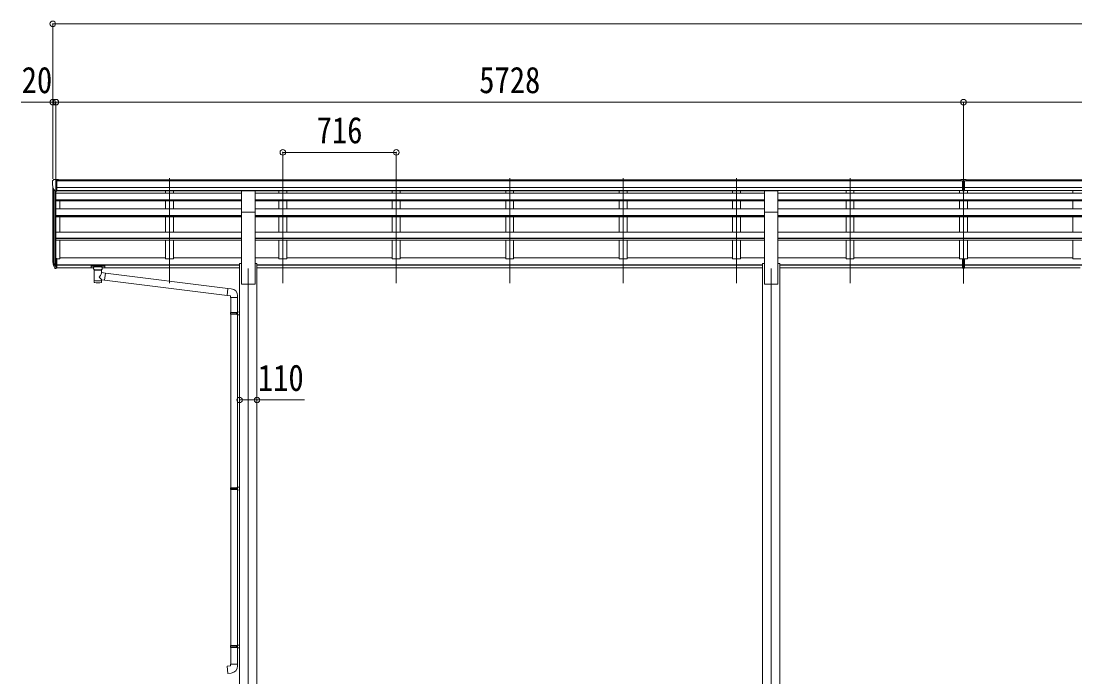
# Model space of a CAD drawing. Units: millimetres at full size. Extents: x -9783 to 9892, y -6828 to 6752.
# Drawn here: x -3562 to 3089, y -3851 to 287 of the extents above; entities that cross this region are included whole.
import ezdxf
from ezdxf.enums import TextEntityAlignment as Align

# ---------------------------------------------------------------- set-up
doc = ezdxf.new("R2010")
doc.units = ezdxf.units.MM
doc.header["$LTSCALE"] = 35
doc.header["$PDMODE"] = 32
doc.header["$PDSIZE"] = 35
for name, color, linetype, lineweight in [('0-1_本体', 4, 'Continuous', 9), ('0-2_部品', 7, 'Continuous', 9), ('0-8_PARTS2', 2, 'Continuous', 9), ('0-A_寸法', 6, 'Continuous', 9)]:
    doc.layers.add(name, color=color, linetype=linetype, lineweight=lineweight)
doc.styles.add('ＭＳ ゴシック', font='')
doc.styles.get('ＭＳ ゴシック').set_extended_font_data('MS Gothic')

msp = doc.modelspace()

# ---------------------------------------------------------------- linework, layer by layer
at = {"layer": '0-1_本体'}
for p, q in [((-3335.88, -715.17), (2369.12, -715.17)), ((-3335.88, -720.52), (2379.12, -720.52)), ((8107.12, -720.52), (2392.12, -720.52)), ((8107.12, -715.17), (2402.12, -715.17)), ((-3362.38, -1214.32), (-3362.38, -751.92)), ((-3358.09, -770.72), (-3358.09, -1238.58)), ((-3348.38, -786.07), (-3348.38, -1256.58)), ((-3342.38, -785.55), (-3342.38, -1212.15)), ((-3335.88, -764.04), (2379.12, -764.04)), ((-3335.88, -781.71), (2379.12, -781.71)), ((-2170.88, -784.08), (-3335.88, -784.08)), ((-2651.38, -784.08), (-2651.38, -800.35)), ((-2601.38, -784.08), (-2601.38, -800.36)), ((-2085.88, -784.2), (1129.12, -784.2)), ((-1935.38, -784.08), (-1935.38, -800.35)), ((-1885.38, -784.08), (-1885.38, -800.36)), ((-1219.38, -784.08), (-1219.38, -800.35)), ((-1169.38, -784.08), (-1169.38, -800.36)), ((-503.38, -784.08), (-503.38, -800.35)), ((-453.38, -784.08), (-453.38, -800.36)), ((212.62, -784.08), (212.62, -800.35)), ((262.62, -784.08), (262.62, -800.36)), ((928.62, -784.2), (928.62, -799.94)), ((978.62, -784.2), (978.62, -799.94)), ((1644.62, -781.71), (1644.62, -800.35)), ((1694.62, -781.71), (1694.62, -800.36)), ((2360.62, -784.17), (2360.62, -799.94)), ((8107.12, -764.04), (2392.12, -764.04)), ((8107.12, -781.71), (2392.12, -781.71)), ((2410.62, -784.17), (2410.62, -799.94)), ((3076.62, -781.71), (3076.62, -800.36)), ((-2170.88, -799.94), (-3342.38, -799.94)), ((-3342.38, -841.64), (-2170.88, -841.64)), ((-3342.38, -843.33), (-2170.88, -843.33)), ((-3342.38, -847.74), (-2170.88, -847.74)), ((-3317.38, -898.71), (-3317.38, -847.74)), ((-2651.38, -847.74), (-2651.38, -853.51)), ((-2651.38, -847.74), (-2651.38, -898.71)), ((-2601.38, -847.74), (-2601.38, -853.51)), ((-2601.38, -847.74), (-2601.38, -898.71)), ((1129.12, -799.94), (-2085.88, -799.94)), ((-2085.88, -841.64), (1129.12, -841.64)), ((-2085.88, -843.33), (1129.12, -843.33)), ((-2085.88, -847.74), (1129.12, -847.74)), ((-1935.38, -847.74), (-1935.38, -853.51)), ((-1935.38, -847.74), (-1935.38, -898.71)), ((-1885.38, -847.74), (-1885.38, -898.73)), ((-1885.38, -848.15), (-1885.38, -853.92)), ((-1219.38, -847.74), (-1219.38, -898.73)), ((-1219.38, -848.15), (-1219.38, -853.92)), ((-1169.38, -847.74), (-1169.38, -898.73)), ((-1169.38, -848.15), (-1169.38, -853.92)), ((-503.38, -847.74), (-503.38, -898.73)), ((-503.38, -848.15), (-503.38, -853.92)), ((-453.38, -847.74), (-453.38, -898.73)), ((-453.38, -848.15), (-453.38, -853.92)), ((212.62, -847.74), (212.62, -898.73)), ((212.62, -848.15), (212.62, -853.92)), ((262.62, -847.74), (262.62, -898.73)), ((262.62, -848.15), (262.62, -853.92)), ((928.62, -847.74), (928.62, -898.73)), ((928.62, -848.15), (928.62, -853.92)), ((978.62, -847.74), (978.62, -898.73)), ((978.62, -848.15), (978.62, -853.92)), ((2385.62, -799.94), (1214.12, -799.94)), ((1214.12, -841.64), (2385.62, -841.64)), ((1214.12, -843.33), (2385.62, -843.33)), ((1214.12, -847.74), (2385.62, -847.74)), ((1644.62, -847.75), (1644.62, -853.52)), ((1644.62, -847.75), (1644.62, -898.73)), ((1694.62, -847.75), (1694.62, -853.52)), ((1694.62, -847.75), (1694.62, -898.73)), ((2360.62, -847.74), (2360.62, -898.71)), ((2385.62, -847.74), (2385.62, -799.94)), ((2385.62, -799.94), (3557.12, -799.94)), ((3557.12, -841.64), (2385.62, -841.64)), ((3557.12, -843.33), (2385.62, -843.33)), ((3557.12, -847.74), (2385.62, -847.74)), ((2410.62, -847.74), (2410.62, -898.71)), ((3076.62, -847.75), (3076.62, -853.52)), ((3076.62, -847.75), (3076.62, -898.73)), ((-3342.38, -898.73), (-2170.88, -898.73)), ((-2170.88, -1373.58), (-2170.88, -917.95)), ((-2085.88, -898.73), (1129.12, -898.73)), ((-2085.88, -1373.58), (-2085.88, -917.95)), ((1129.12, -1373.58), (1129.12, -917.95)), ((1214.12, -898.73), (2385.62, -898.73)), ((1214.12, -1373.58), (1214.12, -917.95)), ((2385.62, -947.78), (2385.62, -898.73)), ((3557.12, -898.73), (2385.62, -898.73)), ((-3342.38, -939.38), (-2170.88, -939.38)), ((-3342.38, -941.06), (-2170.88, -941.06)), ((-3342.38, -947.78), (-2170.88, -947.78)), ((-3317.38, -1044.46), (-3317.38, -947.77)), ((-2651.38, -947.77), (-2651.38, -1044.46)), ((-2601.38, -947.77), (-2601.38, -1044.46)), ((-2085.88, -939.38), (1129.12, -939.38)), ((-2085.88, -941.06), (1129.12, -941.06)), ((-2085.88, -947.78), (1129.12, -947.78)), ((-1935.38, -947.77), (-1935.38, -1044.46)), ((-1885.38, -947.77), (-1885.38, -1044.46)), ((-1219.38, -948.18), (-1219.38, -1044.46)), ((-1169.38, -948.18), (-1169.38, -1044.46)), ((-503.38, -948.18), (-503.38, -1044.46)), ((-453.38, -948.18), (-453.38, -1044.46)), ((212.62, -948.18), (212.62, -1044.46)), ((262.62, -948.18), (262.62, -1044.46)), ((928.62, -948.18), (928.62, -1044.46)), ((978.62, -948.18), (978.62, -1044.46)), ((1214.12, -939.38), (2385.62, -939.38)), ((1214.12, -941.06), (2385.62, -941.06)), ((1214.12, -947.78), (2385.62, -947.78)), ((1644.62, -947.78), (1644.62, -1044.46)), ((1694.62, -947.78), (1694.62, -1044.46)), ((2360.62, -947.77), (2360.62, -1044.46)), ((3557.12, -939.38), (2385.62, -939.38)), ((3557.12, -941.06), (2385.62, -941.06)), ((3557.12, -947.78), (2385.62, -947.78)), ((2410.62, -947.77), (2410.62, -1044.46)), ((3076.62, -947.78), (3076.62, -1044.46)), ((-3342.38, -1044.46), (-2170.88, -1044.46)), ((-2085.88, -1044.46), (1129.12, -1044.46)), ((1214.12, -1044.46), (2385.62, -1044.46)), ((2385.62, -1094.65), (2385.62, -1044.46)), ((3557.12, -1044.46), (2385.62, -1044.46)), ((-2170.88, -1083.92), (-3342.38, -1083.92)), ((-2170.88, -1085.6), (-3342.38, -1085.6)), ((-2170.88, -1094.65), (-3342.38, -1094.65)), ((-3317.38, -1212.98), (-3317.38, -1095.06)), ((-2651.38, -1094.65), (-2651.38, -1212.98)), ((1129.12, -1083.92), (-2085.88, -1083.92)), ((1129.12, -1085.6), (-2085.88, -1085.6)), ((1129.12, -1094.65), (-2085.88, -1094.65)), ((-1935.38, -1094.65), (-1935.38, -1212.98)), ((-1219.38, -1094.65), (-1219.38, -1212.98)), ((-503.38, -1094.65), (-503.38, -1212.98)), ((212.62, -1094.65), (212.62, -1212.98)), ((928.62, -1094.65), (928.62, -1212.98)), ((2385.62, -1083.92), (1214.12, -1083.92)), ((2385.62, -1085.6), (1214.12, -1085.6)), ((2385.62, -1094.65), (1214.12, -1094.65)), ((1644.62, -1094.65), (1644.62, -1212.98)), ((2360.62, -1094.65), (2360.62, -1212.56)), ((2385.62, -1083.92), (3557.12, -1083.92)), ((2385.62, -1085.6), (3557.12, -1085.6)), ((2385.62, -1094.65), (3557.12, -1094.65)), ((2410.62, -1094.65), (2410.62, -1212.56)), ((-3335.88, -1212.98), (-3317.38, -1212.98)), ((-3335.88, -1252.07), (-2183.38, -1252.07)), ((-3335.88, -1253.45), (-2183.38, -1253.45)), ((-3317.38, -1207.76), (-2651.38, -1207.76)), ((-2601.38, -1207.76), (-2170.88, -1207.76)), ((-2183.38, -1243.58), (-2170.88, -1243.58)), ((-2183.38, -1243.58), (-2183.38, -4423.58)), ((-2085.88, -1207.76), (-1935.38, -1207.76)), ((-2085.88, -1243.58), (-2073.38, -1243.58)), ((-2073.38, -1243.58), (-2073.38, -4423.58)), ((-2073.38, -1252.07), (1116.62, -1252.07)), ((-2073.38, -1253.45), (1116.62, -1253.45)), ((-1885.38, -1207.76), (-1219.38, -1207.76)), ((-1169.38, -1207.76), (-503.38, -1207.76)), ((-453.38, -1207.76), (212.62, -1207.76)), ((262.62, -1207.76), (928.62, -1207.76)), ((978.62, -1207.76), (1129.12, -1207.76)), ((1116.62, -1243.58), (1129.12, -1243.58)), ((1116.62, -1243.58), (1116.62, -4423.58)), ((1214.12, -1207.76), (1644.62, -1207.76)), ((1214.12, -1243.58), (1226.62, -1243.58)), ((1226.62, -1243.58), (1226.62, -4423.58)), ((1226.62, -1252.07), (2379.12, -1252.07)), ((1226.62, -1253.45), (2379.12, -1253.45)), ((1694.62, -1207.76), (2360.62, -1207.76)), ((2360.62, -1212.56), (2410.62, -1212.56)), ((3544.62, -1252.07), (2392.12, -1252.07)), ((3544.62, -1253.45), (2392.12, -1253.45)), ((3076.62, -1207.76), (2410.62, -1207.76)), ((-3335.88, -1270.63), (-3104.38, -1270.63)), ((-3050.38, -1270.63), (-2183.38, -1270.63)), ((-2073.38, -1270.63), (1116.62, -1270.63)), ((1226.62, -1270.63), (2379.12, -1270.63)), ((3121.62, -1270.63), (2392.12, -1270.63)), ((-2170.88, -1373.58), (-2085.88, -1373.58)), ((1129.12, -1373.58), (1214.12, -1373.58))]:
    msp.add_line(p, q, dxfattribs=at)
for points in [[(-2601.38, -1094.65), (-2601.38, -1212.98), (-2651.38, -1212.98)], [(-1885.38, -1094.65), (-1885.38, -1212.98), (-1935.38, -1212.98)], [(-1169.38, -1094.65), (-1169.38, -1212.98), (-1219.38, -1212.98)], [(-453.38, -1094.65), (-453.38, -1212.98), (-503.38, -1212.98)], [(262.62, -1094.65), (262.62, -1212.98), (212.62, -1212.98)], [(978.62, -1094.65), (978.62, -1212.98), (928.62, -1212.98)], [(1694.62, -1094.65), (1694.62, -1212.98), (1644.62, -1212.98)], [(3076.62, -1094.65), (3076.62, -1212.98), (3126.62, -1212.98)]]:
    msp.add_lwpolyline(points, dxfattribs=at)
at = {"layer": '0-2_部品'}
for p, q in [((-3364.38, -722.93), (-3364.38, -723.56)), ((-3357.47, -714.13), (-3361.53, -719.94)), ((-3354.38, -713.56), (-3356.71, -713.7)), ((-3354.38, -713.56), (-3335.88, -713.56)), ((-3342.38, -786.55), (-3342.38, -713.56)), ((-3335.88, -713.56), (-3325.88, -713.65)), ((-3335.88, -785.55), (-3335.88, -713.56)), ((-3325.88, -715.17), (-3325.88, -713.65)), ((2369.12, -721.61), (2369.12, -713.76)), ((2369.12, -721.61), (2379.12, -721.61)), ((2385.62, -722.42), (2379.12, -722.03)), ((2379.12, -723.61), (2392.12, -723.61)), ((2392.12, -722.09), (2385.62, -722.4)), ((2392.12, -785.23), (2392.12, -719.96)), ((-3350, -784.73), (-3359.28, -768.67)), ((-3342.38, -786.55), (-3347.59, -786.23)), ((-3335.88, -785.55), (-3342.38, -785.55)), ((-2170.88, -783.8), (-2085.88, -783.8)), ((-2170.88, -917.95), (-2170.88, -783.8)), ((-2085.88, -917.95), (-2085.88, -783.8)), ((1129.12, -783.8), (1214.12, -783.8)), ((1129.12, -917.95), (1129.12, -783.8)), ((1214.12, -917.95), (1214.12, -783.8)), ((2379.12, -765.13), (2385.62, -765.29)), ((2379.12, -784.17), (2385.62, -784.57)), ((2385.62, -765.29), (2392.12, -765.13)), ((2385.62, -784.57), (2392.12, -784.17)), ((-2170.88, -917.95), (-2085.88, -917.95)), ((1129.12, -917.95), (1214.12, -917.95)), ((-3359.98, -1238.19), (-3349.82, -1257.36)), ((-3348.81, -1256.11), (-3358.56, -1237.69)), ((-3357.4, -1255.04), (-3349.82, -1272.53)), ((-3342.38, -1256.86), (-3347.51, -1256.86)), ((-3342.38, -1258.86), (-3347.22, -1258.86)), ((-3342.38, -1212.15), (-3342.38, -1274.03)), ((-3335.88, -1212.15), (-3342.38, -1212.15)), ((-3335.88, -1250.46), (-3342.38, -1250.46)), ((-3335.88, -1255.86), (-3342.38, -1255.86)), ((-3335.88, -1212.15), (-3335.88, -1273.21)), ((-3120.88, -1258.92), (-3120.88, -1269.68)), ((-3120.88, -1259.12), (-3120.88, -1260.66)), ((-3118.88, -1258.26), (-3035.88, -1258.26)), ((-3118.88, -1260.44), (-3035.88, -1260.44)), ((-3033.88, -1258.92), (-3033.88, -1269.68)), ((2379.12, -1250.06), (2379.12, -1212.57)), ((2379.12, -1250.06), (2392.12, -1250.06)), ((2379.12, -1272.3), (2379.12, -1250.06)), ((2379.12, -1255.46), (2392.12, -1255.46)), ((2392.12, -1250.06), (2392.12, -1212.57)), ((2392.12, -1272.3), (2392.12, -1250.06)), ((-3342.38, -1274.03), (-3347.22, -1274.03)), ((-3335.88, -1273.21), (-3342.38, -1273.21)), ((-3118.88, -1270.35), (-3104.38, -1270.35)), ((-3104.38, -1277.16), (-3104.38, -1266.88)), ((-3100.28, -1281.66), (-3100.29, -1361.95)), ((-3054.48, -1299.23), (-3054.48, -1281.64)), ((-3029.25, -1303.14), (-3054.48, -1299.22)), ((-3050.38, -1277.16), (-3050.38, -1266.88)), ((-3050.38, -1270.35), (-3035.88, -1270.35)), ((-3029.25, -1303.14), (-3036.28, -1348.39)), ((-3029.25, -1303.14), (-2257.29, -1399.94)), ((2379.12, -1271.24), (2385.62, -1271.63)), ((2385.62, -1271.63), (2392.12, -1271.24)), ((-3054.46, -1361.95), (-3054.48, -1345.32)), ((-3054.48, -1345.57), (-3036.28, -1348.39)), ((-2261.3, -1445.76), (-3036.28, -1348.39)), ((-2236.45, -1401.76), (-2257.29, -1399.94)), ((-2241.38, -1457.51), (-2195.38, -1457.51)), ((-2239.38, -1457.51), (-2239.38, -1551.5)), ((-2197.38, -1457.51), (-2197.38, -1548.94)), ((-2195.38, -1457.51), (-2195.38, -1446.59)), ((-2241.38, -1553.5), (-2240.38, -1551.5)), ((-2241.38, -1553.5), (-2197.38, -1553.5)), ((-2241.38, -1553.5), (-2241.38, -1561.5)), ((-2241.38, -1561.5), (-2197.38, -1561.5)), ((-2241.38, -1561.5), (-2240.38, -1563.5)), ((-2240.38, -1551.5), (-2197.38, -1551.5)), ((-2240.38, -1563.5), (-2197.38, -1563.5)), ((-2239.38, -1563.5), (-2239.38, -2657.28)), ((-2201.85, -1553.5), (-2202.28, -1551.5)), ((-2199.38, -1549), (-2183.38, -1548.53)), ((-2199.38, -1551), (-2199.38, -1549)), ((-2199.38, -1551), (-2197.38, -1551)), ((-2199.38, -1566), (-2199.38, -1564)), ((-2199.38, -1566), (-2183.38, -1566.47)), ((-2197.38, -1566.06), (-2197.38, -2654.72)), ((-2183.38, -1548.53), (-2183.38, -1566.47)), ((-2241.38, -2659.28), (-2240.38, -2657.28)), ((-2241.38, -2659.28), (-2197.38, -2659.28)), ((-2241.38, -2659.28), (-2241.38, -2667.28)), ((-2240.38, -2657.28), (-2197.38, -2657.28)), ((-2201.85, -2659.28), (-2202.28, -2657.28)), ((-2199.38, -2654.78), (-2183.38, -2654.31)), ((-2199.38, -2656.78), (-2199.38, -2654.78)), ((-2199.38, -2656.78), (-2197.38, -2656.78)), ((-2183.38, -2654.31), (-2183.38, -2672.25)), ((-2241.38, -2667.28), (-2197.38, -2667.28)), ((-2241.38, -2667.28), (-2240.38, -2669.28)), ((-2240.38, -2669.28), (-2197.38, -2669.28)), ((-2239.38, -2669.28), (-2239.38, -3652.85)), ((-2199.38, -2671.78), (-2199.38, -2669.78)), ((-2199.38, -2671.78), (-2183.38, -2672.25)), ((-2197.38, -2671.84), (-2197.38, -3650.29)), ((-2241.38, -3654.85), (-2240.38, -3652.85)), ((-2241.38, -3654.85), (-2197.38, -3654.85)), ((-2241.38, -3654.85), (-2241.38, -3662.85)), ((-2240.38, -3652.85), (-2197.38, -3652.85)), ((-2201.85, -3654.85), (-2202.28, -3652.85)), ((-2199.38, -3650.35), (-2183.38, -3649.88)), ((-2199.38, -3652.35), (-2199.38, -3650.35)), ((-2199.38, -3652.35), (-2197.38, -3652.35)), ((-2183.38, -3649.88), (-2183.38, -3667.82)), ((-2241.38, -3662.85), (-2197.38, -3662.85)), ((-2241.38, -3662.85), (-2240.38, -3664.85)), ((-2240.38, -3664.85), (-2197.38, -3664.85)), ((-2239.38, -3664.85), (-2239.38, -3770.99)), ((-2199.38, -3667.35), (-2199.38, -3665.35)), ((-2199.38, -3667.35), (-2183.38, -3667.82)), ((-2197.38, -3667.41), (-2197.38, -3770.99)), ((-2241.38, -3770.99), (-2195.38, -3770.99)), ((-2241.38, -3780.99), (-2241.38, -3770.99)), ((-2195.38, -3770.99), (-2195.38, -3781.9))]:
    msp.add_line(p, q, dxfattribs=at)
for points in [[(2369.12, -713.76), (2387.12, -713.61), (2402.12, -713.74)], [(2392.12, -785.23), (2385.62, -785.63), (2379.12, -785.23), (2379.12, -719.89)], [(2392.12, -721.56), (2402.12, -721.47), (2402.12, -713.74)], [(2392.12, -766.23), (2388.87, -766.31), (2385.62, -766.39), (2382.38, -766.31), (2379.12, -766.23)], [(-3120.88, -1258.92), (-3120.84, -1258.73), (-3120.76, -1258.59), (-3120.66, -1258.5), (-3120.56, -1258.44), (-3120.44, -1258.39), (-3120.14, -1258.33), (-3119.65, -1258.28), (-3119.11, -1258.26), (-3118.88, -1258.26)], [(-3035.88, -1258.26), (-3035.52, -1258.26), (-3034.99, -1258.29), (-3034.54, -1258.34), (-3034.24, -1258.42), (-3034.07, -1258.52), (-3033.95, -1258.65), (-3033.88, -1258.83), (-3033.88, -1258.92)], [(-3120.88, -1269.68), (-3120.84, -1269.88), (-3120.76, -1270.02), (-3120.66, -1270.11), (-3120.56, -1270.17), (-3120.44, -1270.22), (-3120.14, -1270.28), (-3119.65, -1270.32), (-3119.11, -1270.35), (-3118.88, -1270.35)], [(-3104.34, -1277.1), (-3104.36, -1277.45), (-3104.11, -1278.41), (-3103.59, -1279.29), (-3102.79, -1280.13), (-3101.68, -1280.93), (-3100.28, -1281.66)], [(-3054.48, -1281.64), (-3054.24, -1281.55), (-3052.89, -1280.81), (-3051.78, -1279.97), (-3051.02, -1279.1), (-3050.56, -1278.2), (-3050.39, -1277.32)], [(-3035.88, -1270.35), (-3035.52, -1270.34), (-3034.99, -1270.32), (-3034.54, -1270.27), (-3034.24, -1270.19), (-3034.07, -1270.09), (-3033.95, -1269.95), (-3033.88, -1269.77), (-3033.88, -1269.68)], [(2392.12, -1272.3), (2385.62, -1272.7), (2379.12, -1272.3)], [(-2257.29, -1399.94), (-2261.3, -1445.76), (-2241.38, -1447.51), (-2241.38, -1457.51)], [(-2201.85, -1553.5), (-2201.85, -1561.5), (-2202.28, -1563.5)], [(-2199.38, -1564), (-2197.38, -1564), (-2197.38, -1551)], [(-2201.85, -2659.28), (-2201.85, -2667.28), (-2202.28, -2669.28)], [(-2199.38, -2669.78), (-2197.38, -2669.78), (-2197.38, -2656.78)], [(-2201.85, -3654.85), (-2201.85, -3662.85), (-2202.28, -3664.85)], [(-2199.38, -3665.35), (-2197.38, -3665.35), (-2197.38, -3652.35)], [(-2236.45, -3826.73), (-2257.29, -3828.56), (-2261.3, -3782.73), (-2241.38, -3780.99)]]:
    msp.add_lwpolyline(points, dxfattribs=at)
for centre, radius, start, end in [((-3361.38, -722.93), 3, 93, 180), ((-3162.38, -723.56), 202, 180, 192.90261), ((-3356.65, -714.7), 1, 93.5, 145), ((-3347.4, -783.23), 3, 210, 266.5), ((-3273.72, -1216.02), 89.07, 174.49576, 194.41188), ((-3274.43, -1211.74), 88.05, 177.22392, 197.21071), ((-3229.16, -1218.97), 133.22, 183.27987, 195.71302), ((-3347.22, -1255.86), 3, 210, 270), ((-3347.51, -1255.36), 1.5, 210, 270), ((-3347.22, -1271.03), 3, 210, 270), ((-2240.38, -1446.59), 45, 0, 85), ((-2240.38, -3781.9), 45, 275, 0)]:
    msp.add_arc(centre, radius, start, end, dxfattribs=at)
for centre, major_axis, ratio, start_param, end_param in [((2410.19, -723.91), (24.57, -1.51), 0.121868, 3.1422238, 3.1491027), ((-3118.88, -1260.66), (2, 0), 0.109601, 1.5707963, 3.1415927), ((-3077.38, -1266.88), (27, 0), 0.122176, 6.2831853, 9.424778), ((-3035.88, -1260.66), (2, 0), 0.109601, 0, 1.5707963), ((-3077.36, -1282.11), (-22.91, 0.42), 0.072511, 0.0008029, 1.5715993), ((-3077.36, -1283.73), (-22.91, 0.42), 0.072511, 0.0008029, 1.5715993), ((-3077.39, -1282.11), (22.92, 0.42), 0.07247, 4.71158, 6.2823764), ((-3077.39, -1283.73), (22.92, 0.42), 0.07247, 4.71158, 6.2823764), ((-3077.38, -1325.77), (-22.81, -26.62), 0.234429, 1.6855472, 3.1268519), ((-3074.82, -1323.12), (20.32, -22.25), 0.045535, 0.0389954, 1.3075346), ((-3066.38, -1277.16), (16, 0), 0.361356, 6.2636979, 6.2831853), ((-3077.38, -1361.95), (22.92, 0), 0.101955, 3.1415499, 6.2833984), ((-3077.38, -1349.51), (22.91, 0), 0.122865, 3.1415927, 6.2831853)]:
    msp.add_ellipse(centre, major_axis=major_axis, ratio=ratio, start_param=start_param, end_param=end_param, dxfattribs=at)
at = {"layer": '0-8_PARTS2'}
for p, q in [((2385.62, -1368.78), (2385.62, -653.52)), ((-2626.38, -1367.38), (-2626.38, -704.86)), ((-1910.38, -1367.38), (-1910.38, -704.86)), ((-1194.38, -1367.38), (-1194.38, -704.86)), ((-478.38, -1367.38), (-478.38, -704.86)), ((237.62, -1367.38), (237.62, -704.86)), ((953.62, -1367.38), (953.62, -704.86)), ((1669.62, -1367.38), (1669.62, -704.86)), ((-2128.38, -1273.59), (-2128.38, -4523.59)), ((1171.62, -1273.59), (1171.62, -4523.59))]:
    msp.add_line(p, q, dxfattribs=at)
at = {"layer": '0-A_寸法'}
for p, q in [((-3362.38, 269.07), (-3362.38, -709.41)), ((8133.62, 269.07), (-3362.38, 269.07)), ((-3362.38, -225.23), (-3562.38, -225.23)), ((-3362.38, -225.23), (-3362.38, -709.41)), ((-3342.38, -225.23), (-3362.38, -225.23)), ((-3342.38, -225.23), (-3342.38, -709.41)), ((-3342.38, -225.23), (-3342.38, -709.41)), ((-3342.38, -225.23), (2385.62, -225.23)), ((2385.62, -225.23), (2385.62, -709.41)), ((2385.62, -225.23), (2385.62, -709.41)), ((8113.62, -225.23), (2385.62, -225.23)), ((-1910.38, -541.85), (-1194.38, -541.85)), ((-1910.38, -541.85), (-1910.38, -709.41)), ((-1194.38, -541.85), (-1194.38, -709.41)), ((-2183.38, -2103.77), (-2073.38, -2103.77)), ((-2073.38, -2103.77), (-1773.38, -2103.77))]:
    msp.add_line(p, q, dxfattribs=at)
for p in [(-3362.38, 269.07), (-3362.38, -225.23), (-3342.38, -225.23), (2385.62, -225.23), (-1910.38, -541.85), (-1194.38, -541.85), (-2183.38, -2103.77), (-2073.38, -2103.77)]:
    msp.add_point(p, dxfattribs=at)

# ---------------------------------------------------------------- texts
at = {"layer": '0-A_寸法', "color": 7, "style": 'ＭＳ ゴシック', "width": 0.85}
for s, p in [('20', (-3558.63, -218.23)), ('5728', (-670.88, -218.23)), ('716', (-1696.75, -534.85)), ('110', (-2067.75, -2096.77))]:
    msp.add_text(s, height=166.8, dxfattribs=at).set_placement(p, align=Align.BOTTOM_LEFT)

doc.saveas('drawing.dxf')
